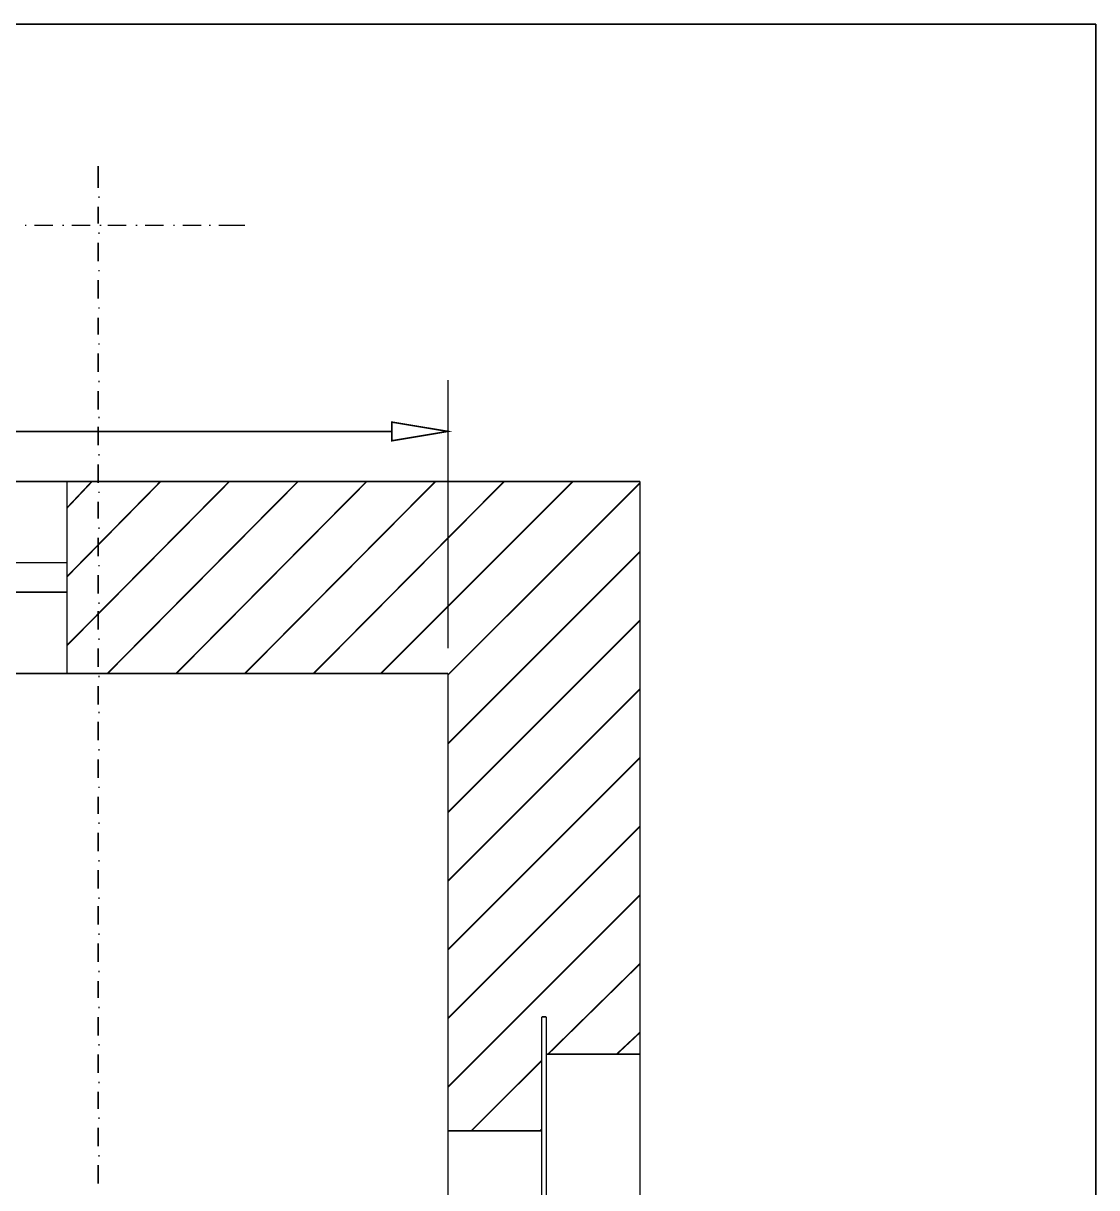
# Model space of a CAD drawing. Extents: x 0 to 210, y 0 to 297.
# Drawn here: x 126.47 to 155.63, y 231.59 to 263.2 of the extents above; entities that cross this region are included whole.
import ezdxf

# ---------------------------------------------------------------- set-up
doc = ezdxf.new("R2010")
doc.units = 0
doc.header["$MEASUREMENT"] = 0
for name, color, linetype in [('C00-00-00-BLACK', 7, 'Continuous'), ('C00-00-FF', 5, 'Continuous'), ('C00-7E-FF', 150, 'Continuous')]:
    doc.layers.add(name, color=color, linetype=linetype)

msp = doc.modelspace()

# ---------------------------------------------------------------- linework, layer by layer
at = {"layer": 'C00-00-00-BLACK', "const_width": 0.0423}
for points in [[(40.4604, 263.183), (155.607, 263.183)], [(155.607, 141.232), (155.607, 263.183)], [(128.505, 258.734), (128.505, 259.326)], [(128.505, 258.48), (128.548, 258.48)], [(128.505, 257.759), (128.505, 258.225)], [(126.514, 257.718), (126.555, 257.718)], [(126.767, 257.718), (127.276, 257.718)], [(127.532, 257.718), (127.575, 257.718)], [(127.786, 257.718), (128.294, 257.718)], [(128.548, 257.718), (128.59, 257.718)], [(128.76, 257.718), (129.27, 257.718)], [(129.524, 257.718), (129.566, 257.718)], [(129.778, 257.718), (130.286, 257.718)], [(130.543, 257.718), (130.586, 257.718)], [(130.797, 257.718), (131.305, 257.718)], [(131.516, 257.718), (131.559, 257.718)], [(131.773, 257.718), (132.493, 257.718)], [(128.505, 257.506), (128.548, 257.506)], [(128.505, 256.741), (128.505, 257.249)], [(128.505, 256.487), (128.548, 256.487)], [(128.505, 255.725), (128.505, 256.232)], [(128.505, 255.472), (128.548, 255.472)], [(128.505, 254.748), (128.505, 255.214)], [(128.505, 254.495), (128.548, 254.495)], [(128.505, 253.733), (128.505, 254.241)], [(128.505, 253.479), (128.548, 253.479)], [(128.505, 252.714), (128.505, 253.223)], [(128.505, 252.502), (128.548, 252.502)], [(128.505, 251.74), (128.505, 252.248)], [(128.505, 251.486), (128.548, 251.486)], [(128.505, 250.722), (128.505, 251.23)], [(52.8877, 250.764), (143.222, 250.764)], [(127.659, 250.045), (128.337, 250.764)], [(127.659, 248.179), (130.201, 250.764)], [(127.659, 246.313), (132.07, 250.764)], [(127.659, 245.551), (127.659, 250.764)], [(128.76, 245.551), (133.934, 250.764)], [(130.627, 245.551), (135.8, 250.764)], [(132.493, 245.551), (137.667, 250.764)], [(134.359, 245.551), (139.533, 250.764)], [(136.183, 245.551), (141.399, 250.764)], [(138.006, 245.51), (143.222, 250.722)], [(143.222, 229.952), (143.222, 250.764)], [(128.505, 250.468), (128.548, 250.468)], [(128.505, 249.749), (128.505, 250.213)], [(128.505, 249.494), (128.548, 249.494)], [(128.505, 248.729), (128.505, 249.238)], [(138.006, 243.644), (143.222, 248.857)], [(106.875, 248.559), (127.659, 248.559)], [(128.505, 248.476), (128.548, 248.476)], [(128.505, 247.713), (128.505, 248.222)], [(106.875, 247.756), (127.659, 247.756)], [(128.505, 247.46), (128.548, 247.46)], [(128.505, 246.738), (128.505, 247.245)], [(138.006, 241.779), (143.222, 246.991)], [(128.505, 246.483), (128.548, 246.483)], [(128.505, 245.721), (128.505, 246.229)], [(96.4861, 245.551), (138.006, 245.551)], [(128.505, 245.467), (128.548, 245.467)], [(138.006, 229.741), (138.006, 245.551)], [(128.505, 244.703), (128.505, 245.211)], [(138.006, 239.914), (143.222, 245.126)], [(128.505, 244.492), (128.548, 244.492)], [(128.505, 243.73), (128.505, 244.237)], [(128.505, 243.475), (128.548, 243.475)], [(128.505, 242.71), (128.505, 243.218)], [(138.006, 238.048), (143.222, 243.264)], [(128.505, 242.456), (128.548, 242.456)], [(128.505, 241.737), (128.505, 242.203)], [(128.505, 241.482), (128.548, 241.482)], [(138.006, 236.183), (143.222, 241.398)], [(128.505, 240.719), (128.505, 241.226)], [(128.505, 240.464), (128.548, 240.464)], [(128.505, 239.702), (128.505, 240.21)], [(128.505, 239.448), (128.548, 239.448)], [(138.006, 234.317), (143.222, 239.532)], [(128.505, 238.726), (128.505, 239.236)], [(128.505, 238.472), (128.548, 238.472)], [(128.505, 237.71), (128.505, 238.217)], [(128.505, 237.455), (128.548, 237.455)], [(140.721, 235.209), (143.222, 237.667)], [(128.505, 236.733), (128.505, 237.202)], [(128.505, 236.48), (128.548, 236.48)], [(128.505, 235.718), (128.505, 236.225)], [(140.678, 236.225), (140.552, 236.225)], [(140.552, 236.225), (140.552, 201.001)], [(140.678, 236.225), (140.678, 201.001)], [(142.587, 235.209), (143.222, 235.802)], [(128.505, 235.463), (128.548, 235.463)], [(128.505, 234.699), (128.505, 235.209)], [(138.642, 233.132), (140.552, 235.037)], [(143.222, 235.209), (140.678, 235.209)], [(128.505, 234.444), (128.548, 234.444)], [(128.505, 233.725), (128.505, 234.191)], [(128.505, 233.472), (128.548, 233.472)], [(128.505, 232.707), (128.505, 233.216)], [(138.006, 233.132), (140.552, 233.132)], [(140.51, 233.132), (140.552, 233.175)], [(128.505, 232.453), (128.548, 232.453)], [(128.505, 231.691), (128.505, 232.198)]]:
    msp.add_lwpolyline(points, dxfattribs=at)
at = {"layer": 'C00-00-FF', "const_width": 0.0423}
msp.add_lwpolyline([(138.006, 246.229), (138.006, 253.521)], dxfattribs=at)
at = {"layer": 'C00-7E-FF', "const_width": 0.0423}
for points in [[(138.006, 246.738), (138.006, 252.629)], [(136.479, 252.122), (120.576, 252.122)]]:
    msp.add_lwpolyline(points, dxfattribs=at)
msp.add_lwpolyline([(136.479, 252.375), (136.479, 251.867), (138.006, 252.122), (136.479, 252.375)], close=True, dxfattribs=at)
at = {"layer": 'C00-7E-FF'}
msp.add_lwpolyline([(136.479, 252.375), (136.479, 251.867), (138.006, 252.122), (136.479, 252.375)], close=True, dxfattribs=at)

doc.saveas('drawing.dxf')
